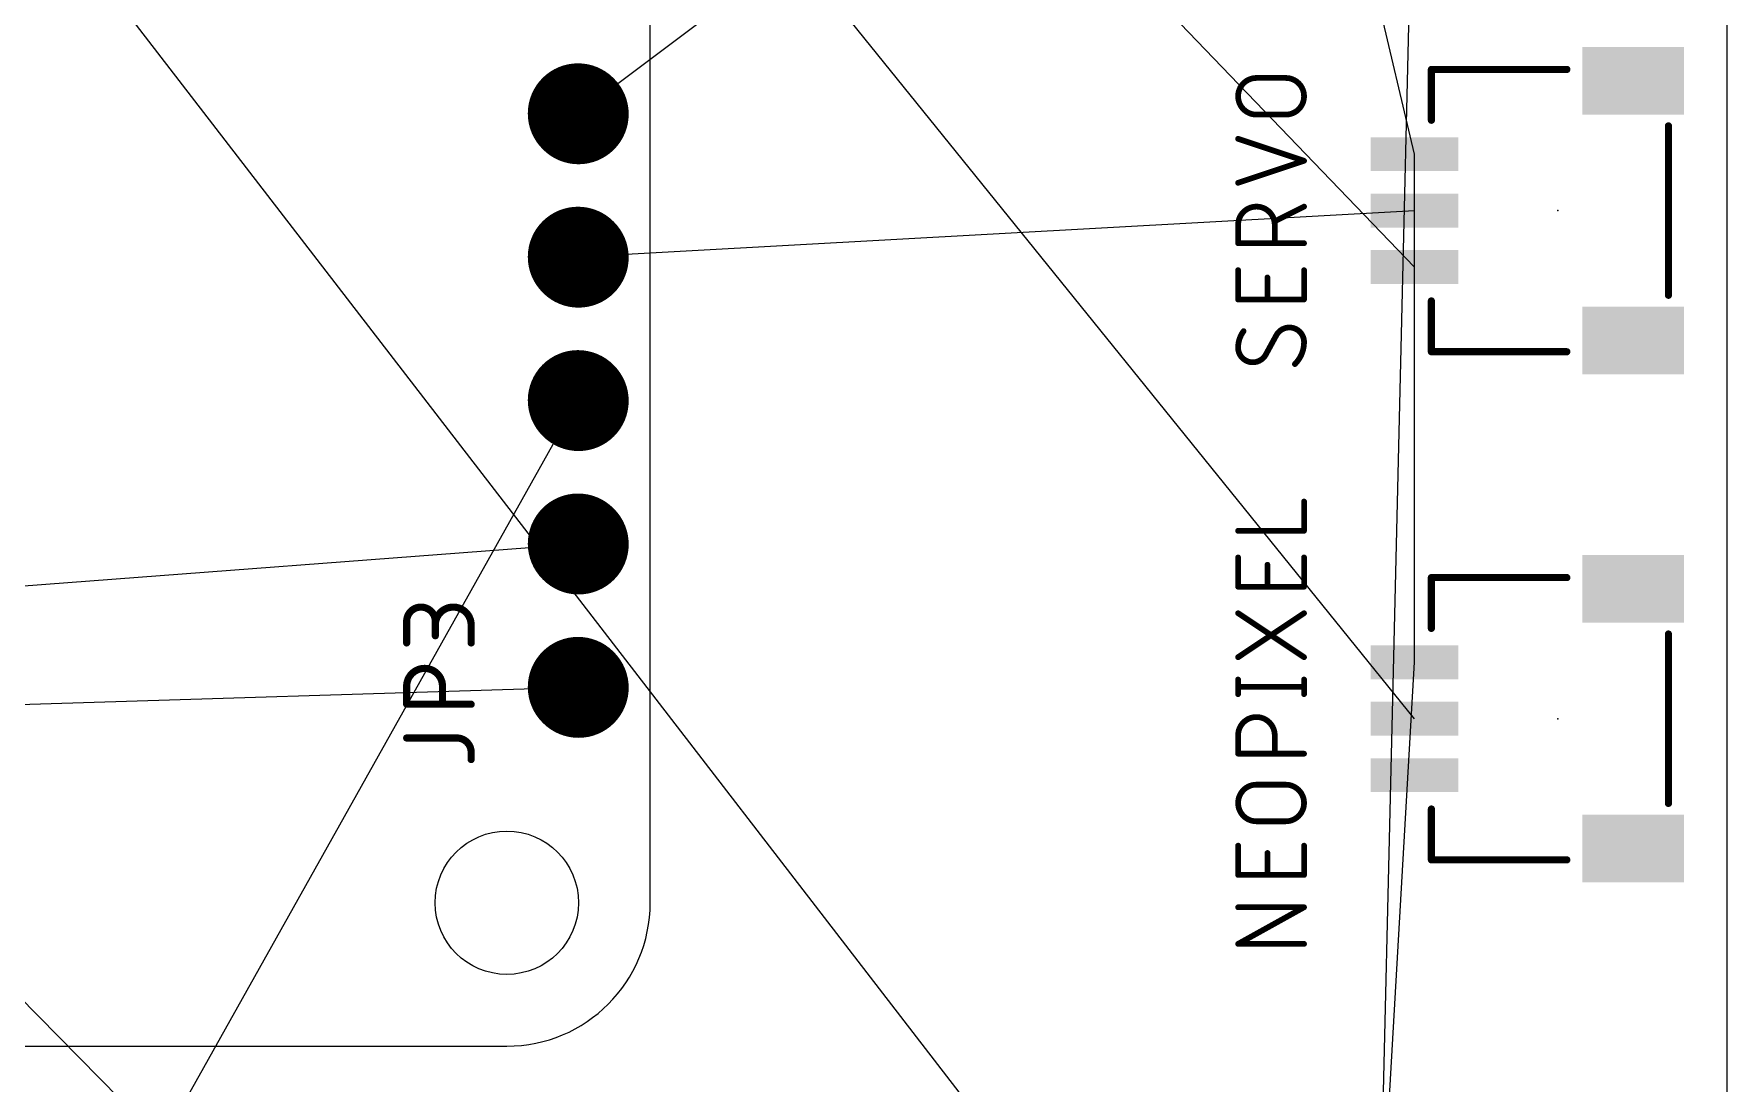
# Model space of a CAD drawing. Extents: x -1 to 61, y 0 to 80.
# Drawn here: x 30 to 60, y 28.55 to 47.13 of the extents above; entities that cross this region are included whole.
import ezdxf

# ---------------------------------------------------------------- set-up
doc = ezdxf.new("R2010")
doc.units = 0
for name, color, linetype in [('1', 12, 'CONTINUOUS'), ('17', 110, 'CONTINUOUS'), ('19', 53, 'CONTINUOUS'), ('20', 31, 'CONTINUOUS'), ('21', 253, 'CONTINUOUS'), ('23', 53, 'CONTINUOUS'), ('25', 253, 'CONTINUOUS'), ('51', 253, 'CONTINUOUS')]:
    doc.layers.add(name, color=color, linetype=linetype)

# ---------------------------------------------------------------- blocks, each defined once
blk = doc.blocks.new('RECT')
blk.add_solid([(-0.5, -0.5), (0.5, -0.5), (-0.5, 0.5), (0.5, 0.5)])
blk = doc.blocks.new('ROUNDP')
at = {"const_width": 0.5}
blk.add_lwpolyline([(0, -0.25, 1), (0, 0.25, 1), (0, -0.25)], format="xyb", dxfattribs=at)

msp = doc.modelspace()

# ---------------------------------------------------------------- linework, layer by layer
at = {"layer": '19'}
for p, q in [((53.63, 19), (19.32, 63.5)), ((54.46, 43), (39.64, 58.42)), ((54.46, 45), (51.89, 55.88)), ((39.64, 45.72), (51.89, 54.93)), ((54.46, 35), (39.64, 53.34)), ((53.63, 16.46), (54.46, 51.5)), ((54.46, 36), (54.46, 45)), ((39.64, 43.18), (54.46, 44)), ((56.27, 3.18), (19.32, 40.64)), ((27.5, 19), (39.64, 40.64)), ((5.54, 35.5), (39.64, 38.1)), ((53.63, 21.54), (54.46, 36)), ((5.54, 34.5), (39.64, 35.56))]:
    msp.add_line(p, q, dxfattribs=at)
at = {"layer": '20'}
for p, q in [((60, 0), (60, 80)), ((40.92, 31.74), (40.92, 77.46)), ((20.6, 29.2), (38.38, 29.2))]:
    msp.add_line(p, q, dxfattribs=at)
msp.add_circle((38.38, 31.74), 1.27, dxfattribs=at)
msp.add_arc((38.38, 31.74), 2.54, 270, 0, dxfattribs=at)
at = {"layer": '21', "const_width": 0.0635}
for points in [[(54.76, 46.5318, 1), (54.76, 46.4682)], [(54.7918, 46.5, 1), (54.7283, 46.5)], [(57.16, 46.4682, 1), (57.16, 46.5318)], [(54.7283, 45.6, 1), (54.7918, 45.6)], [(58.9918, 45.5, 1), (58.9282, 45.5)], [(54.7918, 42.4, 1), (54.7283, 42.4)], [(58.9282, 42.5, 1), (58.9918, 42.5)], [(54.76, 41.5318, 1), (54.76, 41.4682)], [(54.7283, 41.5, 1), (54.7918, 41.5)], [(57.16, 41.4682, 1), (57.16, 41.5318)], [(54.76, 37.5318, 1), (54.76, 37.4682)], [(54.7918, 37.5, 1), (54.7283, 37.5)], [(57.16, 37.4682, 1), (57.16, 37.5318)], [(54.7283, 36.6, 1), (54.7918, 36.6)], [(58.9918, 36.5, 1), (58.9282, 36.5)], [(54.7918, 33.4, 1), (54.7283, 33.4)], [(58.9282, 33.5, 1), (58.9918, 33.5)], [(54.76, 32.5318, 1), (54.76, 32.4682)], [(54.7283, 32.5, 1), (54.7918, 32.5)], [(57.16, 32.4682, 1), (57.16, 32.5318)]]:
    msp.add_lwpolyline(points, format="xyb", dxfattribs=at)
at = {"layer": '21', "const_width": 0.127}
for points in [[(57.16, 46.5), (54.76, 46.5)], [(54.76, 46.5), (54.76, 45.6)], [(58.96, 42.5), (58.96, 45.5)], [(54.76, 41.5), (54.76, 42.4)], [(57.16, 41.5), (54.76, 41.5)], [(57.16, 37.5), (54.76, 37.5)], [(54.76, 37.5), (54.76, 36.6)], [(58.96, 33.5), (58.96, 36.5)], [(54.76, 32.5), (54.76, 33.4)], [(57.16, 32.5), (54.76, 32.5)]]:
    msp.add_lwpolyline(points, dxfattribs=at)
at = {"layer": '23'}
for p in [(57, 44), (57, 35)]:
    msp.add_point(p, dxfattribs=at)
at = {"layer": '25'}
for points, const_width in [([(51.6604, 46.3495, 1), (51.6604, 45.7004)], 0.1016), ([(51.6604, 46.3749, 1), (51.6604, 46.3241)], 0.0508), ([(51.6604, 46.3241, 1), (51.6604, 46.3749)], 0.0508), ([(52.1796, 45.7004, 1), (52.1796, 46.3495)], 0.1016), ([(52.1796, 46.3749, 1), (52.1796, 46.3241)], 0.0508), ([(52.1796, 46.3241, 1), (52.1796, 46.3749)], 0.0508), ([(51.6604, 45.7258, 1), (51.6604, 45.675)], 0.0508), ([(51.6604, 45.675, 1), (51.6604, 45.7258)], 0.0508), ([(52.1796, 45.7258, 1), (52.1796, 45.675)], 0.0508), ([(52.1796, 45.675, 1), (52.1796, 45.7258)], 0.0508), ([(51.3438, 45.2955, 1), (51.3278, 45.2473)], 0.0508), ([(52.5122, 44.8579, 1), (52.4962, 44.906)], 0.0508), ([(52.4962, 44.8579, 1), (52.5122, 44.906)], 0.0508), ([(51.3278, 44.5166, 1), (51.3438, 44.4684)], 0.0508), ([(51.9849, 43.7463, 1), (51.3358, 43.7463)], 0.1016), ([(52.5156, 44.0482, 1), (52.4928, 44.0936)], 0.0508), ([(51.9736, 43.8339, 1), (51.9963, 43.7885)], 0.0508), ([(51.3612, 43.7463, 1), (51.3104, 43.7463)], 0.0508), ([(51.3104, 43.7463, 1), (51.3612, 43.7463)], 0.0508), ([(52.0103, 43.7463, 1), (51.9595, 43.7463)], 0.0508), ([(51.9595, 43.7463, 1), (52.0103, 43.7463)], 0.0508), ([(51.3358, 43.4472, 1), (51.3358, 43.3964)], 0.0508), ([(51.3104, 43.4218, 1), (51.3612, 43.4218)], 0.0508), ([(51.9595, 43.4218, 1), (52.0103, 43.4218)], 0.0508), ([(52.5042, 43.3964, 1), (52.5042, 43.4472)], 0.0508), ([(51.3612, 42.9453, 1), (51.3104, 42.9453)], 0.0508), ([(52.5296, 42.9453, 1), (52.4788, 42.9453)], 0.0508), ([(51.8805, 42.8155, 1), (51.8297, 42.8155)], 0.0508), ([(51.3358, 42.4515, 1), (51.3358, 42.4007)], 0.0508), ([(51.3104, 42.4261, 1), (51.3612, 42.4261)], 0.0508), ([(51.8297, 42.4261, 1), (51.8805, 42.4261)], 0.0508), ([(52.4788, 42.4261, 1), (52.5296, 42.4261)], 0.0508), ([(52.5042, 42.4007, 1), (52.5042, 42.4515)], 0.0508), ([(51.4332, 41.865, 0.1623), (51.3358, 41.5729)], 0.1016), ([(51.4535, 41.8498, 1), (51.4128, 41.8802)], 0.0508), ([(52.2446, 41.9299, 0.2656), (52.0174, 41.8001)], 0.1016), ([(51.9955, 41.813, 1), (52.0393, 41.7872)], 0.0508), ([(52.0397, 41.7879, 1), (51.9951, 41.8123)], 0.0508), ([(52.5042, 41.6703, 0.4142), (52.2446, 41.9299)], 0.1016), ([(52.2446, 41.9553, 1), (52.2446, 41.9045)], 0.0508), ([(52.2446, 41.9045, 1), (52.2446, 41.9553)], 0.0508), ([(52.3419, 41.2808, 0.2), (52.5042, 41.6703)], 0.1016), ([(52.5296, 41.6703, 1), (52.4788, 41.6703)], 0.0508), ([(51.3358, 41.5729, 0.4142), (51.5954, 41.3133)], 0.1016), ([(51.3612, 41.5729, 1), (51.3104, 41.5729)], 0.0508), ([(51.3104, 41.5729, 1), (51.3612, 41.5729)], 0.0508), ([(51.5954, 41.3133, 0.2656), (51.8226, 41.4431)], 0.1016), ([(51.8003, 41.4552, 1), (51.8449, 41.4309)], 0.0508), ([(51.8445, 41.4302, 1), (51.8008, 41.456)], 0.0508), ([(52.4788, 41.6703, 1), (52.5296, 41.6703)], 0.0508), ([(51.5954, 41.3387, 1), (51.5954, 41.2879)], 0.0508), ([(51.5954, 41.2879, 1), (51.5954, 41.3387)], 0.0508), ([(52.324, 41.2988, 1), (52.3598, 41.2628)], 0.0508), ([(52.5296, 38.8475, 1), (52.4788, 38.8475)], 0.0508), ([(51.3358, 38.3537, 1), (51.3358, 38.3029)], 0.0508), ([(52.4788, 38.3283, 1), (52.5296, 38.3283)], 0.0508), ([(52.5042, 38.3029, 1), (52.5042, 38.3537)], 0.0508), ([(51.3612, 37.8569, 1), (51.3104, 37.8569)], 0.0508), ([(52.5296, 37.8569, 1), (52.4788, 37.8569)], 0.0508), ([(51.8805, 37.7271, 1), (51.8297, 37.7271)], 0.0508), ([(51.3358, 37.3631, 1), (51.3358, 37.3123)], 0.0508), ([(51.3104, 37.3377, 1), (51.3612, 37.3377)], 0.0508), ([(51.8297, 37.3377, 1), (51.8805, 37.3377)], 0.0508), ([(52.4788, 37.3377, 1), (52.5296, 37.3377)], 0.0508), ([(52.5042, 37.3123, 1), (52.5042, 37.3631)], 0.0508), ([(37.1127, 36.7232, 1), (36.6047, 36.7232)], 0.127), ([(37.7477, 36.6597, 1), (37.1127, 36.6597)], 0.127), ([(51.3499, 36.8894, 1), (51.3217, 36.8472)], 0.0508), ([(52.5183, 36.8472, 1), (52.4901, 36.8894)], 0.0508), ([(36.6365, 36.7232, 1), (36.5729, 36.7232)], 0.0635), ([(36.5729, 36.7232, 1), (36.6365, 36.7232)], 0.0635), ([(37.1445, 36.7232, 1), (37.081, 36.7232)], 0.0635), ([(37.081, 36.7232, 1), (37.1445, 36.7232)], 0.0635), ([(37.081, 36.6597, 1), (37.1445, 36.6597)], 0.0635), ([(37.7795, 36.6597, 1), (37.7159, 36.6597)], 0.0635), ([(37.7159, 36.6597, 1), (37.7795, 36.6597)], 0.0635), ([(36.5729, 36.3422, 1), (36.6365, 36.3422)], 0.0635), ([(37.081, 36.4692, 1), (37.1445, 36.4692)], 0.0635), ([(37.7159, 36.3422, 1), (37.7795, 36.3422)], 0.0635), ([(51.3217, 36.1105, 1), (51.3499, 36.0682)], 0.0508), ([(52.4901, 36.0682, 1), (52.5183, 36.1105)], 0.0508), ([(37.2397, 35.5738, 1), (36.6047, 35.5738)], 0.127), ([(51.3612, 35.6943, 1), (51.3104, 35.6943)], 0.0508), ([(52.5296, 35.6943, 1), (52.4788, 35.6943)], 0.0508), ([(36.6365, 35.5738, 1), (36.5729, 35.5738)], 0.0635), ([(36.5729, 35.5738, 1), (36.6365, 35.5738)], 0.0635), ([(37.2715, 35.5738, 1), (37.2079, 35.5738)], 0.0635), ([(37.2079, 35.5738, 1), (37.2715, 35.5738)], 0.0635), ([(51.3358, 35.5898, 1), (51.3358, 35.539)], 0.0508), ([(51.3104, 35.4346, 1), (51.3612, 35.4346)], 0.0508), ([(52.4788, 35.4346, 1), (52.5296, 35.4346)], 0.0508), ([(52.5042, 35.539, 1), (52.5042, 35.5898)], 0.0508), ([(36.5729, 35.2563, 1), (36.6365, 35.2563)], 0.0635), ([(36.6047, 35.2881, 1), (36.6047, 35.2246)], 0.0635), ([(37.2079, 35.2563, 1), (37.2715, 35.2563)], 0.0635), ([(37.7477, 35.2246, 1), (37.7477, 35.2881)], 0.0635), ([(51.9849, 34.7051, 1), (51.3358, 34.7051)], 0.1016), ([(36.6047, 34.6901, 1), (36.6047, 34.6266)], 0.0635), ([(37.4937, 34.6901, 1), (37.4937, 34.6266)], 0.0635), ([(37.7477, 34.4043, 0.4142), (37.4937, 34.6583)], 0.127), ([(37.4937, 34.6266, 1), (37.4937, 34.6901)], 0.0635), ([(51.3612, 34.7051, 1), (51.3104, 34.7051)], 0.0508), ([(51.3104, 34.7051, 1), (51.3612, 34.7051)], 0.0508), ([(52.0103, 34.7051, 1), (51.9595, 34.7051)], 0.0508), ([(51.9595, 34.7051, 1), (52.0103, 34.7051)], 0.0508), ([(37.7795, 34.4043, 1), (37.7159, 34.4043)], 0.0635), ([(37.7159, 34.4043, 1), (37.7795, 34.4043)], 0.0635), ([(37.7159, 34.2773, 1), (37.7795, 34.2773)], 0.0635), ([(51.3358, 34.4059, 1), (51.3358, 34.3551)], 0.0508), ([(51.3104, 34.3805, 1), (51.3612, 34.3805)], 0.0508), ([(51.9595, 34.3805, 1), (52.0103, 34.3805)], 0.0508), ([(52.5042, 34.3551, 1), (52.5042, 34.4059)], 0.0508), ([(51.6604, 33.8316, 1), (51.6604, 33.1825)], 0.1016), ([(51.6604, 33.857, 1), (51.6604, 33.8062)], 0.0508), ([(51.6604, 33.8062, 1), (51.6604, 33.857)], 0.0508), ([(52.1796, 33.1825, 1), (52.1796, 33.8316)], 0.1016), ([(52.1796, 33.857, 1), (52.1796, 33.8062)], 0.0508), ([(52.1796, 33.8062, 1), (52.1796, 33.857)], 0.0508), ([(51.6604, 33.2079, 1), (51.6604, 33.1571)], 0.0508), ([(51.6604, 33.1571, 1), (51.6604, 33.2079)], 0.0508), ([(52.1796, 33.2079, 1), (52.1796, 33.1571)], 0.0508), ([(52.1796, 33.1571, 1), (52.1796, 33.2079)], 0.0508), ([(51.3612, 32.7515, 1), (51.3104, 32.7515)], 0.0508), ([(52.5296, 32.7515, 1), (52.4788, 32.7515)], 0.0508), ([(51.8805, 32.6217, 1), (51.8297, 32.6217)], 0.0508), ([(51.3358, 32.2577, 1), (51.3358, 32.2069)], 0.0508), ([(51.3104, 32.2323, 1), (51.3612, 32.2323)], 0.0508), ([(51.8297, 32.2323, 1), (51.8805, 32.2323)], 0.0508), ([(52.4788, 32.2323, 1), (52.5296, 32.2323)], 0.0508), ([(52.5042, 32.2069, 1), (52.5042, 32.2577)], 0.0508), ([(51.3358, 31.6853, 1), (51.3358, 31.6345)], 0.0508), ([(52.5165, 31.6377, 1), (52.4919, 31.6821)], 0.0508), ([(52.5042, 31.6345, 1), (52.5042, 31.6853)], 0.0508), ([(51.3358, 31.0362, 1), (51.3358, 30.9854)], 0.0508), ([(51.3235, 31.033, 1), (51.3481, 30.9886)], 0.0508), ([(52.5042, 30.9854, 1), (52.5042, 31.0362)], 0.0508)]:
    msp.add_lwpolyline(points, format="xyb", dxfattribs=dict(at, const_width=const_width))
for points, const_width in [([(51.6604, 46.3495), (52.1796, 46.3495)], 0.1016), ([(52.1796, 45.7004), (51.6604, 45.7004)], 0.1016), ([(52.5042, 44.882), (51.3358, 45.2714)], 0.1016), ([(51.3358, 44.4925), (52.5042, 44.882)], 0.1016), ([(52.5042, 44.0709), (51.9849, 43.8112)], 0.1016), ([(51.3358, 43.4218), (51.3358, 43.7463)], 0.1016), ([(51.9849, 43.7463), (51.9849, 43.4218)], 0.1016), ([(52.5042, 43.4218), (51.3358, 43.4218)], 0.1016), ([(51.3358, 42.4261), (51.3358, 42.9453)], 0.1016), ([(52.5042, 42.9453), (52.5042, 42.4261)], 0.1016), ([(51.8551, 42.4261), (51.8551, 42.8155)], 0.1016), ([(52.5042, 42.4261), (51.3358, 42.4261)], 0.1016), ([(52.0174, 41.8001), (51.8226, 41.4431)], 0.1016), ([(52.5042, 38.3283), (52.5042, 38.8475)], 0.1016), ([(51.3358, 38.3283), (52.5042, 38.3283)], 0.1016), ([(51.3358, 37.3377), (51.3358, 37.8569)], 0.1016), ([(52.5042, 37.8569), (52.5042, 37.3377)], 0.1016), ([(51.8551, 37.3377), (51.8551, 37.7271)], 0.1016), ([(52.5042, 37.3377), (51.3358, 37.3377)], 0.1016), ([(52.5042, 36.0894), (51.3358, 36.8683)], 0.1016), ([(51.3358, 36.0894), (52.5042, 36.8683)], 0.1016), ([(36.6047, 36.3422), (36.6047, 36.7232)], 0.127), ([(37.1127, 36.7232), (37.1127, 36.4692)], 0.127), ([(37.7477, 36.3422), (37.7477, 36.6597)], 0.127), ([(51.3358, 35.4346), (51.3358, 35.6943)], 0.1016), ([(52.5042, 35.4346), (52.5042, 35.6943)], 0.1016), ([(36.6047, 35.2563), (36.6047, 35.5738)], 0.127), ([(37.2397, 35.5738), (37.2397, 35.2563)], 0.127), ([(51.3358, 35.5644), (52.5042, 35.5644)], 0.1016), ([(37.7477, 35.2563), (36.6047, 35.2563)], 0.127), ([(36.6047, 34.6583), (37.4937, 34.6583)], 0.127), ([(51.3358, 34.3805), (51.3358, 34.7051)], 0.1016), ([(51.9849, 34.7051), (51.9849, 34.3805)], 0.1016), ([(37.7477, 34.4043), (37.7477, 34.2773)], 0.127), ([(52.5042, 34.3805), (51.3358, 34.3805)], 0.1016), ([(51.6604, 33.8316), (52.1796, 33.8316)], 0.1016), ([(52.1796, 33.1825), (51.6604, 33.1825)], 0.1016), ([(51.3358, 32.2323), (51.3358, 32.7515)], 0.1016), ([(52.5042, 32.7515), (52.5042, 32.2323)], 0.1016), ([(51.8551, 32.2323), (51.8551, 32.6217)], 0.1016), ([(52.5042, 32.2323), (51.3358, 32.2323)], 0.1016), ([(51.3358, 31.0108), (52.5042, 31.6599)], 0.1016), ([(52.5042, 31.6599), (51.3358, 31.6599)], 0.1016), ([(52.5042, 31.0108), (51.3358, 31.0108)], 0.1016)]:
    msp.add_lwpolyline(points, dxfattribs=dict(at, const_width=const_width))

# ---------------------------------------------------------------- block references
at = {"layer": '1'}
for p, xscale, yscale, rotation in [((58.335, 46.3), 1.8, 1.2, 180), ((54.46, 45), 0.6, 1.55, 90), ((54.46, 44), 0.6, 1.55, 90), ((54.46, 43), 0.6, 1.55, 90), ((58.335, 41.7), 1.8, 1.2, 180), ((58.335, 37.3), 1.8, 1.2, 180), ((54.46, 36), 0.6, 1.55, 90), ((54.46, 35), 0.6, 1.55, 90), ((54.46, 34), 0.6, 1.55, 90), ((58.335, 32.7), 1.8, 1.2, 180)]:
    msp.add_blockref('RECT', p, dxfattribs=dict(at, xscale=xscale, yscale=yscale, rotation=rotation))
at = {"layer": '17', "xscale": 1.778, "yscale": 1.778}
for p, rotation in [((39.64, 45.72), 180), ((39.64, 45.72), 180), ((39.65, 45.71), 270), ((39.65, 45.71), 270), ((39.64, 43.18), 180), ((39.64, 43.18), 180), ((39.65, 43.17), 270), ((39.65, 43.17), 270), ((39.64, 40.64), 180), ((39.64, 40.64), 180), ((39.65, 40.63), 270), ((39.65, 40.63), 270), ((39.64, 38.1), 180), ((39.64, 38.1), 180), ((39.65, 38.09), 270), ((39.65, 38.09), 270), ((39.64, 35.56), 180), ((39.64, 35.56), 180), ((39.65, 35.55), 270), ((39.65, 35.55), 270)]:
    msp.add_blockref('ROUNDP', p, dxfattribs=dict(at, rotation=rotation))
at = {"layer": '51', "xscale": 0.508, "yscale": 0.508, "rotation": 90}
for p in [(39.64, 45.72), (39.64, 43.18), (39.64, 40.64), (39.64, 38.1), (39.64, 35.56)]:
    msp.add_blockref('RECT', p, dxfattribs=at)

doc.saveas('drawing.dxf')
